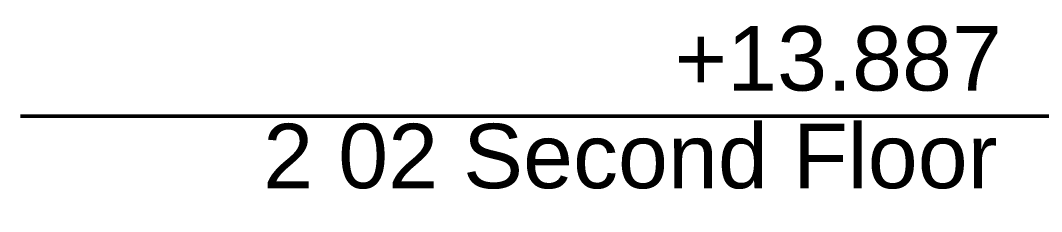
# Model space of a CAD drawing. Header units: millimetres. Extents: x -48147 to 1428745, y -495156 to 18123.
# Drawn here: x 1354000 to 1357174, y -482095 to -481502 of the extents above; entities that cross this region are included whole.
import ezdxf

# ---------------------------------------------------------------- set-up
doc = ezdxf.new("R2010")
doc.units = ezdxf.units.MM
doc.header["$MEASUREMENT"] = 0
doc.linetypes.add('Wipeout_Contour', pattern=[1000, 0, -1000])
doc.layers.add('0_Pen_No__25', color=7, linetype='Continuous', lineweight=50, true_color=0x2a2a2a)
doc.layers.add('0_Pen_No__6', color=7, linetype='Continuous', lineweight=35)
doc.styles.add('GENERATED_STYLE_2', font='')
doc.styles.get('GENERATED_STYLE_2').set_extended_font_data('Swis721 BT')

# ---------------------------------------------------------------- blocks, each defined once
blk = doc.blocks.new('S-27 Building Section_STORY_MARKER', base_point=(1341556.5, -489899))
at = {"color": 254, "linetype": 'Wipeout_Contour', "lineweight": 0, "ltscale": 5755566.478130762}
blk.add_wipeout([(1354000.3, -481502.5), (1354000.3, -482095.4), (1357662.3, -482095.4), (1357662.3, -481502.5)], dxfattribs=at)
at = {"layer": '0_Pen_No__25', "linetype": 'Continuous'}
for p in [(1354000.3, -481799), (1357462.3, -481799)]:
    blk.add_line(p, (1357062.3, -481799), dxfattribs=at)
at = {"layer": '0_Pen_No__6', "char_height": 200, "attachment_point": 1, "style": 'GENERATED_STYLE_2'}
for s, insert in [('\\A1;{\\fSwis721 BT|b0|i0|c0|p34;+13.887}', (1356033.8, -481520.1)), ('\\A1;{\\fSwis721 BT|b0|i0|c0|p34;2 02 Second Floor}', (1354754.9, -481823.1))]:
    blk.add_mtext(s, dxfattribs=dict(at, insert=insert))

msp = doc.modelspace()

# ---------------------------------------------------------------- block references
at = {"linetype": 'Continuous', "lineweight": 0}
msp.add_blockref('S-27 Building Section_STORY_MARKER', (1341556.5, -489899), dxfattribs=at)

doc.saveas('drawing.dxf')
